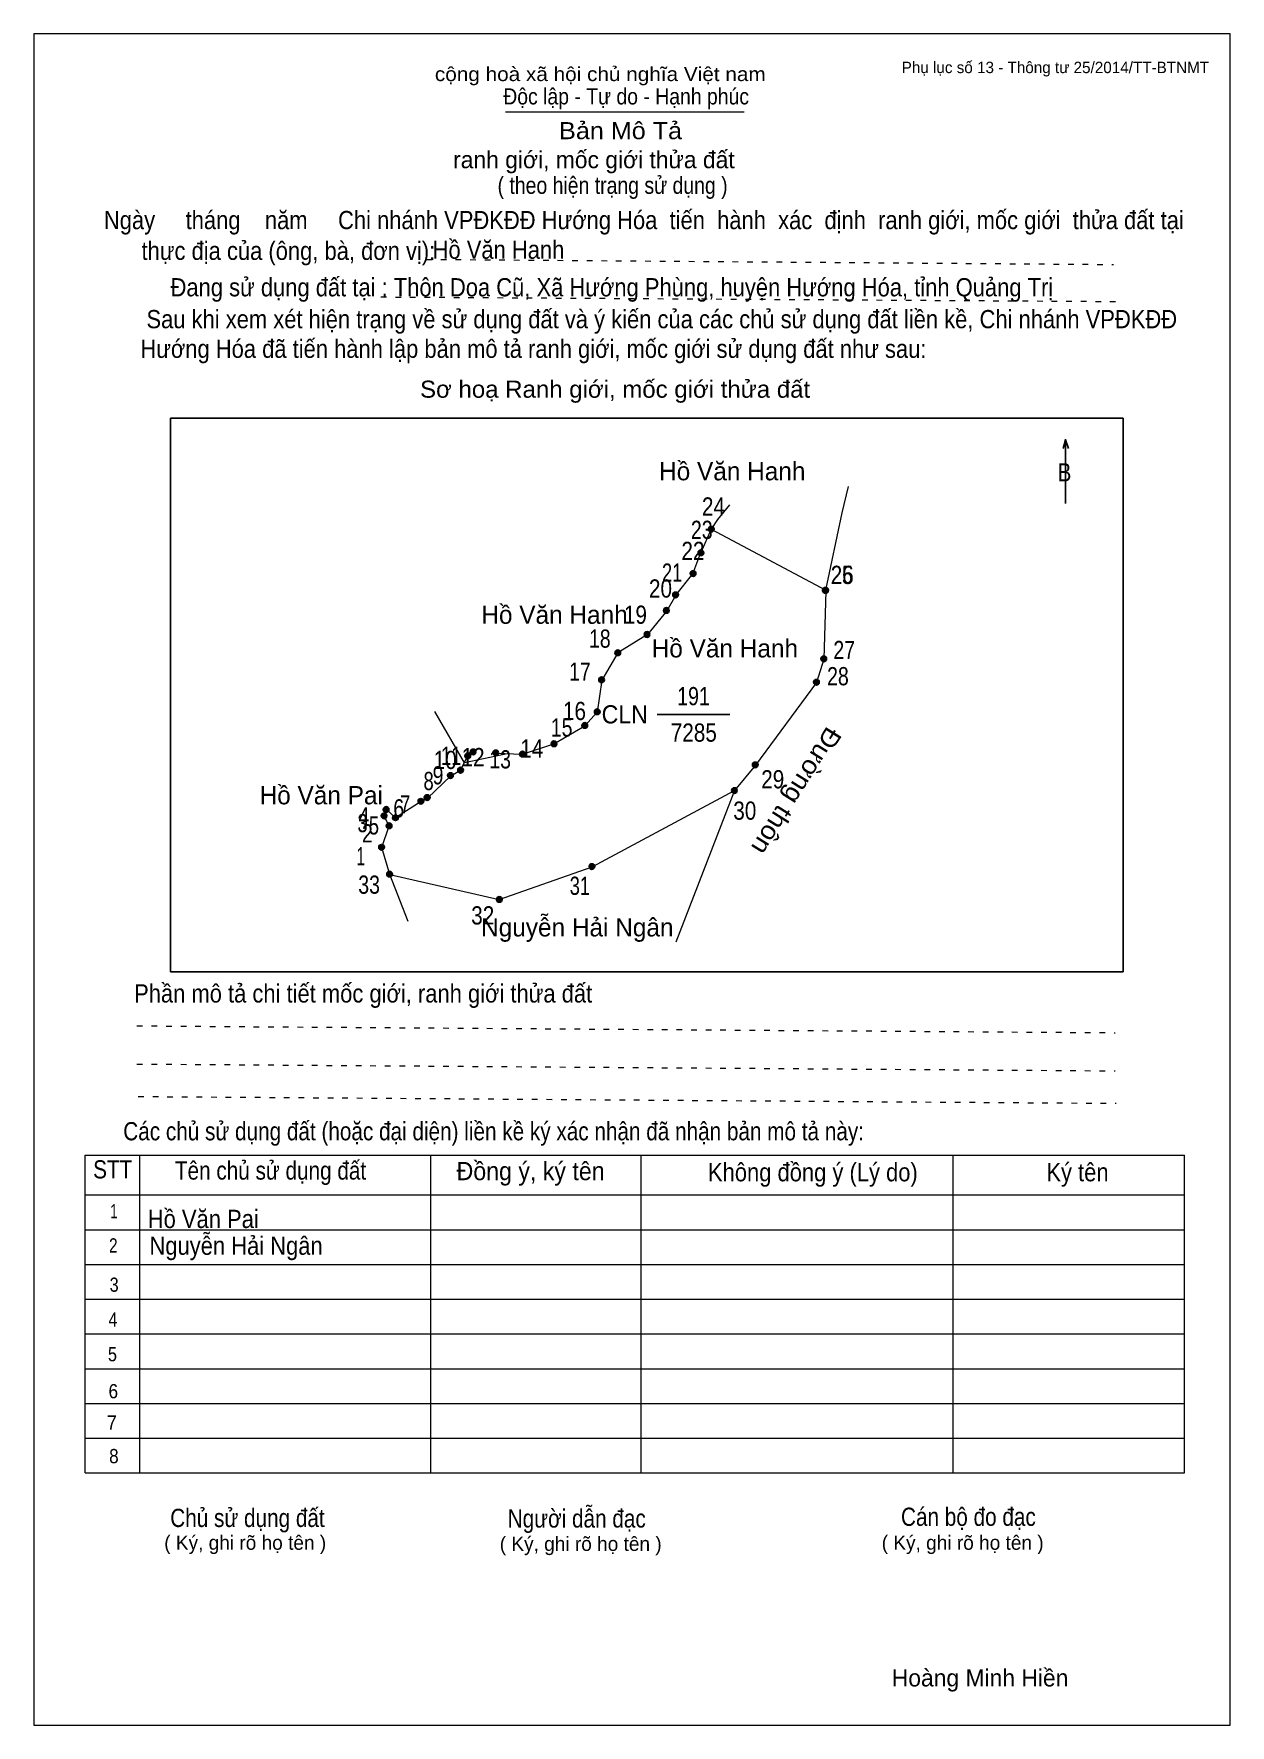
# Model space of a CAD drawing. Header units: centimetres. Extents: x 0 to 21, y 0 to 29.7.
import ezdxf
from ezdxf.enums import TextEntityAlignment as Align

# ---------------------------------------------------------------- set-up
doc = ezdxf.new("R2010")
doc.units = ezdxf.units.CM
doc.header["$LTSCALE"] = 0.13
doc.linetypes.add('DOTTED', pattern=[1.5, 0.3, -1.2])
for name, color, linetype, lineweight in [('1', 7, 'Continuous', 13), ('32', 7, 'Continuous', 25), ('33', 7, 'Continuous', 25), ('6', 7, 'Continuous', 13), ('62', 7, 'Continuous', 13)]:
    doc.layers.add(name, color=color, linetype=linetype, lineweight=lineweight)
doc.layers.add('34', color=7, linetype='Continuous')
doc.layers.add('63', color=7, linetype='Continuous')

msp = doc.modelspace()

# ---------------------------------------------------------------- hatches: boundary and pattern name
at = {"layer": '32'}
for points in [[(11.9419, 21.0003, 1), (11.8419, 21.0003, 1)], [(11.7588, 20.5884, 1), (11.6588, 20.5884, 1)], [(11.6222, 20.2221, 1), (11.5222, 20.2221, 1)], [(13.9463, 19.9265, 1), (13.8463, 19.9265, 1)], [(13.9468, 19.9287, 1), (13.8468, 19.9287, 1)], [(11.1528, 19.575, 1), (11.0528, 19.575, 1)], [(11.314, 19.847, 1), (11.214, 19.847, 1)], [(10.8134, 19.1522, 1), (10.7134, 19.1522, 1)], [(10.3001, 18.8309, 1), (10.2001, 18.8309, 1)], [(13.9167, 18.7234, 1), (13.8167, 18.7234, 1)], [(10.0149, 18.3571, 1), (9.9149, 18.3571, 1)], [(13.7878, 18.3137, 1), (13.6878, 18.3137, 1)], [(9.9403, 17.7955, 1), (9.8403, 17.7955, 1)], [(9.7215, 17.5559, 1), (9.6215, 17.5559, 1)], [(9.1808, 17.234, 1), (9.0808, 17.234, 1)], [(7.6667, 17.0228, 1), (7.5667, 17.0228, 1)], [(7.7594, 17.0908, 1), (7.6594, 17.0908, 1)], [(8.1575, 17.0733, 1), (8.0575, 17.0733, 1)], [(8.628, 17.0525, 1), (8.528, 17.0525, 1)], [(7.3635, 16.6752, 1), (7.2635, 16.6752, 1)], [(7.5417, 16.77, 1), (7.4417, 16.77, 1)], [(12.7124, 16.8622, 1), (12.6124, 16.8622, 1)], [(6.9544, 16.288, 1), (6.8544, 16.288, 1)], [(12.3466, 16.4125, 1), (12.2466, 16.4125, 1)], [(6.2332, 16.0813, 1), (6.1332, 16.0813, 1)], [(6.8441, 16.2233, 1), (6.7441, 16.2233, 1)], [(6.1971, 15.9667, 1), (6.0971, 15.9667, 1)], [(6.287, 15.7945, 1), (6.187, 15.7945, 1)], [(6.3978, 15.9354, 1), (6.2978, 15.9354, 1)], [(6.1532, 15.4155, 1), (6.0532, 15.4155, 1)], [(6.2936, 14.945, 1), (6.1936, 14.945, 1)], [(9.8476, 15.0772, 1), (9.7476, 15.0772, 1)], [(8.2211, 14.5003, 1), (8.1211, 14.5003, 1)]]:
    msp.add_hatch(color=256, dxfattribs=at).paths.add_polyline_path(points)

# ---------------------------------------------------------------- linework, layer by layer
at = {"layer": '1'}
msp.add_lwpolyline([(21, 0), (21, 29.7), (0, 29.7), (0, 0)], close=True, dxfattribs=at)
msp.add_lwpolyline([(8.34, 17.06), (7.56, 16.9), (7.04, 17.8)], dxfattribs=at)
at = {"layer": '32'}
for centre in [(11.8919, 21.0003), (11.7088, 20.5884), (11.5722, 20.2221), (13.8963, 19.9265), (13.8968, 19.9287), (11.1028, 19.575), (11.264, 19.847), (10.7634, 19.1522), (10.2501, 18.8309), (13.8667, 18.7234), (9.9649, 18.3571), (13.7378, 18.3137), (9.8903, 17.7955), (9.6715, 17.5559), (9.1308, 17.234), (7.6167, 17.0228), (7.7094, 17.0908), (8.1075, 17.0733), (8.578, 17.0525), (7.3135, 16.6752), (7.4917, 16.77), (12.6624, 16.8622), (6.9044, 16.288), (12.2966, 16.4125), (6.1832, 16.0813), (6.7941, 16.2233), (6.1471, 15.9667), (6.237, 15.7945), (6.3478, 15.9354), (6.1032, 15.4155), (6.2436, 14.945), (9.7976, 15.0772), (8.1711, 14.5003)]:
    msp.add_circle(centre, 0.05, dxfattribs=at)
at = {"layer": '33'}
msp.add_line((10.94, 17.75), (12.22, 17.75), dxfattribs=at)
at = {"layer": '6'}
for p, q in [((11.89, 21), (11.71, 20.59)), ((11.89, 21), (13.9, 19.93)), ((10.77, 19.15), (10.25, 18.83)), ((10.25, 18.83), (9.97, 18.35)), ((8.11, 17.07), (8.58, 17.05)), ((12.3, 16.41), (11.27, 13.75)), ((6.19, 16.08), (6.15, 15.96)), ((6.25, 14.94), (6.11, 15.41)), ((6.57, 14.11), (6.25, 14.94))]:
    msp.add_line(p, q, dxfattribs=at)
for points in [[(13.9, 19.93), (14.19, 21.29), (14.3, 21.75)], [(12.21, 21.43), (12, 21.17), (11.89, 21)], [(11.27, 19.84), (11.57, 20.22), (11.71, 20.59)], [(13.9, 19.93), (13.9, 19.92), (13.87, 18.72), (13.74, 18.31), (12.67, 16.86), (12.3, 16.41)], [(11.27, 19.84), (11.11, 19.57), (10.77, 19.15)], [(9.97, 18.35), (9.89, 17.79), (9.67, 17.55)], [(8.58, 17.05), (9.13, 17.23), (9.67, 17.55)], [(6.8, 16.22), (6.91, 16.28), (7.32, 16.67), (7.49, 16.77), (7.62, 17.02), (7.71, 17.09)], [(6.25, 14.94), (8.17, 14.5), (9.8, 15.07), (12.3, 16.41)], [(6.8, 16.22), (6.35, 15.93), (6.19, 16.08)], [(6.11, 15.41), (6.24, 15.79), (6.15, 15.96)]]:
    msp.add_lwpolyline(points, dxfattribs=at)
at = {"layer": '62'}
for p, q in [((8.28, 28.33), (12.47, 28.33)), ((0.9, 10.01), (20.2, 10.01)), ((0.9, 4.43), (0.9, 10.01)), ((1.86, 4.43), (1.86, 10.01)), ((6.97, 4.43), (6.97, 9.99)), ((10.66, 4.43), (10.66, 9.99)), ((16.14, 4.43), (16.14, 10.01)), ((20.2, 4.43), (20.2, 10.01)), ((0.9, 9.31), (20.2, 9.31)), ((0.9, 8.7), (20.2, 8.7)), ((0.9, 8.09), (20.2, 8.09)), ((0.9, 7.48), (20.2, 7.48)), ((0.9, 6.87), (20.2, 6.87)), ((0.9, 6.26), (20.2, 6.26)), ((0.9, 5.65), (20.2, 5.65)), ((0.9, 5.04), (20.2, 5.04)), ((0.9, 4.43), (20.2, 4.43))]:
    msp.add_line(p, q, dxfattribs=at)
at = {"layer": '62', "linetype": 'DOTTED'}
for p, q in [((6.89, 25.74), (18.95, 25.65)), ((6.09, 25.08), (19.04, 25)), ((1.81, 12.28), (18.98, 12.16)), ((1.81, 11.61), (18.98, 11.49)), ((1.83, 11.04), (19, 10.92))]:
    msp.add_line(p, q, dxfattribs=at)
at = {"layer": '62', "lineweight": 25}
for p, q in [((18.11, 22.58), (18.11, 21.45)), ((18.11, 22.57), (18.07, 22.42)), ((18.11, 22.57), (18.16, 22.42))]:
    msp.add_line(p, q, dxfattribs=at)
msp.add_lwpolyline([(2.4, 13.23), (19.12, 13.23), (19.12, 22.95), (2.4, 22.95)], close=True, dxfattribs=at)

# ---------------------------------------------------------------- texts
at = {"layer": '32'}
for s, width, p in [('24', 0.85, (11.93, 21.24)), ('23', 0.8, (11.725, 20.83)), ('22', 0.85, (11.57, 20.46)), ('21', 0.75, (11.205, 20.08)), ('26', 0.85, (14.19, 20.04)), ('25', 0.8, (14.185, 20.04)), ('20', 0.85, (11, 19.8)), ('19', 0.85, (10.56, 19.34)), ('18', 0.8, (9.935, 18.92)), ('27', 0.8, (14.225, 18.72)), ('17', 0.8, (9.585, 18.34)), ('28', 0.8, (14.115, 18.26)), ('16', 0.85, (9.49, 17.65)), ('15', 0.8, (9.265, 17.36)), ('14', 0.85, (8.74, 16.99)), ('10', 0.85, (7.22, 16.79)), ('11', 0.75, (7.325, 16.86)), ('12', 0.85, (7.71, 16.84)), ('13', 0.8, (8.185, 16.8)), ('8', 0.75, (6.93, 16.42)), ('9', 0.8, (7.095, 16.52)), ('29', 0.85, (12.97, 16.45)), ('4', 0.8, (5.795, 15.8)), ('6', 0.8, (6.405, 15.94)), ('7', 0.75, (6.52, 16.01)), ('30', 0.85, (12.48, 15.9)), ('3', 0.75, (5.77, 15.68)), ('2', 0.8, (5.855, 15.5)), ('5', 0.75, (5.97, 15.64)), ('1', 0.65, (5.74, 15.1)), ('33', 0.8, (5.885, 14.6)), ('31', 0.75, (9.585, 14.58)), ('32', 0.85, (7.88, 14.06))]:
    msp.add_text(s, height=0.32, dxfattribs=dict(at, width=width)).set_placement(p, align=Align.CENTER)
at = {"layer": '33'}
for s, p in [('Hồ Văn Hanh', (12.26, 21.86)), ('Hồ Văn Hanh', (9.14, 19.34)), ('Hồ Văn Hanh', (9.14, 19.34)), ('Hồ Văn Hanh', (9.14, 19.34)), ('Hồ Văn Hanh', (12.13, 18.75)), ('Hồ Văn Pai', (5.045, 16.17)), ('Nguyễn Hải Ngân', (9.54, 13.85))]:
    msp.add_text(s, height=0.32, dxfattribs=at).set_placement(p, align=Align.CENTER)
for s, width, p in [('191', 0.8, (11.58, 17.91)), ('7285', 0.85, (11.585, 17.27))]:
    msp.add_text(s, height=0.32, dxfattribs=dict(at, width=width)).set_placement(p, align=Align.CENTER)
at = {"layer": '33', "width": 0.95}
msp.add_text('CLN', height=0.32, dxfattribs=at).set_placement((10.78, 17.59), align=Align.RIGHT)
at = {"layer": '33', "width": 1.1}
msp.add_text('Đường thôn', height=0.32, rotation=237.841, dxfattribs=at).set_placement((13.2519, 16.4852), align=Align.CENTER)
at = {"layer": '34', "width": 0.9}
for s, p in [('Hồ Văn Hanh', (7, 25.75)), ('Hồ Văn Pai', (2, 8.73)), ('Nguyễn Hải Ngân', (2.03, 8.26))]:
    msp.add_text(s, height=0.32, dxfattribs=at).set_placement(p)
at = {"layer": '62'}
for s, height, width, p in [('cộng hoà xã hội chủ nghĩa Việt nam', 0.2474, 1.1, (7.04, 28.87)), ('Độc lập - Tự do - Hạnh phúc', 0.2828, 0.9, (8.24, 28.46)), ('Bản Mô Tả', 0.3, 1.1, (9.22, 27.85)), ('( theo hiện trạng sử dụng )', 0.3, 0.85, (8.14, 26.89)), ('Ngày     tháng    năm     Chi nhánh VPĐKĐĐ Hướng Hóa  tiến  hành  xác  định  ranh giới, mốc giới  thửa đất tại ', 0.32, 0.9, (1.23, 26.27)), ('thực địa của (ông, bà, đơn vị): ', 0.32, 0.9, (1.89, 25.73)), ('Đang sử dụng đất tại : Thôn Doa Cũ, Xã Hướng Phùng, huyện Hướng Hóa, tỉnh Quảng Trị', 0.32, 0.9, (2.4, 25.09)), (' Sau khi xem xét hiện trạng về sử dụng đất và ý kiến của các chủ sử dụng đất liền kề, Chi nhánh VPĐKĐĐ ', 0.32, 0.9, (1.87, 24.53)), ('Hướng Hóa đã tiến hành lập bản mô tả ranh giới, mốc giới sử dụng đất như sau:', 0.32, 0.9, (1.87, 24.01)), ('Sơ hoạ Ranh giới, mốc giới thửa đất', 0.3, 1.05, (6.78, 23.31)), ('B', 0.32, 0.85, (17.97, 21.84)), ('Phần mô tả chi tiết mốc giới, ranh giới thửa đất ', 0.32, 0.9, (1.76, 12.69)), ('Các chủ sử dụng đất (hoặc đại diện) liền kề ký xác nhận đã nhận bản mô tả này:', 0.32, 0.85, (1.57, 10.27))]:
    msp.add_text(s, height=height, dxfattribs=dict(at, width=width)).set_placement(p)
msp.add_text('ranh giới, mốc giới thửa đất', height=0.3, dxfattribs=at).set_placement((7.36, 27.34))
for s, height, width, p in [('STT', 0.32, 0.85, (1.385, 9.6)), ('Tên chủ sử dụng đất', 0.32, 0.85, (4.155, 9.58)), ('Đồng ý, ký tên', 0.32, 0.95, (8.72, 9.57)), ('Không đồng ý (Lý do)', 0.32, 0.9, (13.675, 9.55)), ('Ký tên', 0.32, 0.9, (18.32, 9.55)), ('1', 0.25, 0.7, (1.405, 8.9)), ('2', 0.25, 0.8, (1.395, 8.3)), ('3', 0.25, 0.85, (1.41, 7.61)), ('4', 0.25, 0.85, (1.39, 7)), ('5', 0.25, 0.85, (1.38, 6.39)), ('6', 0.25, 0.9, (1.395, 5.74)), ('7', 0.25, 0.95, (1.37, 5.19)), ('8', 0.25, 0.9, (1.405, 4.6)), ('Người dẫn đạc', 0.32, 0.85, (9.53, 3.47)), ('Chủ sử dụng đất', 0.32, 0.85, (3.75, 3.48)), ('Cán bộ đo đạc', 0.32, 0.85, (16.405, 3.5))]:
    msp.add_text(s, height=height, dxfattribs=dict(at, width=width)).set_placement(p, align=Align.CENTER)
for p in [(3.71, 3.08), (9.6, 3.06), (16.305, 3.08)]:
    msp.add_text('( Ký, ghi rõ họ tên )', height=0.25, dxfattribs=at).set_placement(p, align=Align.CENTER)
at = {"layer": '63'}
msp.add_text('Phụ lục số 13 - Thông tư 25/2014/TT-BTNMT', height=0.2, dxfattribs=at).set_placement((20.63, 29.01), align=Align.RIGHT)
msp.add_text('Hoàng Minh Hiền', height=0.3, dxfattribs=at).set_placement((16.61, 0.68), align=Align.CENTER)

doc.saveas('drawing.dxf')
